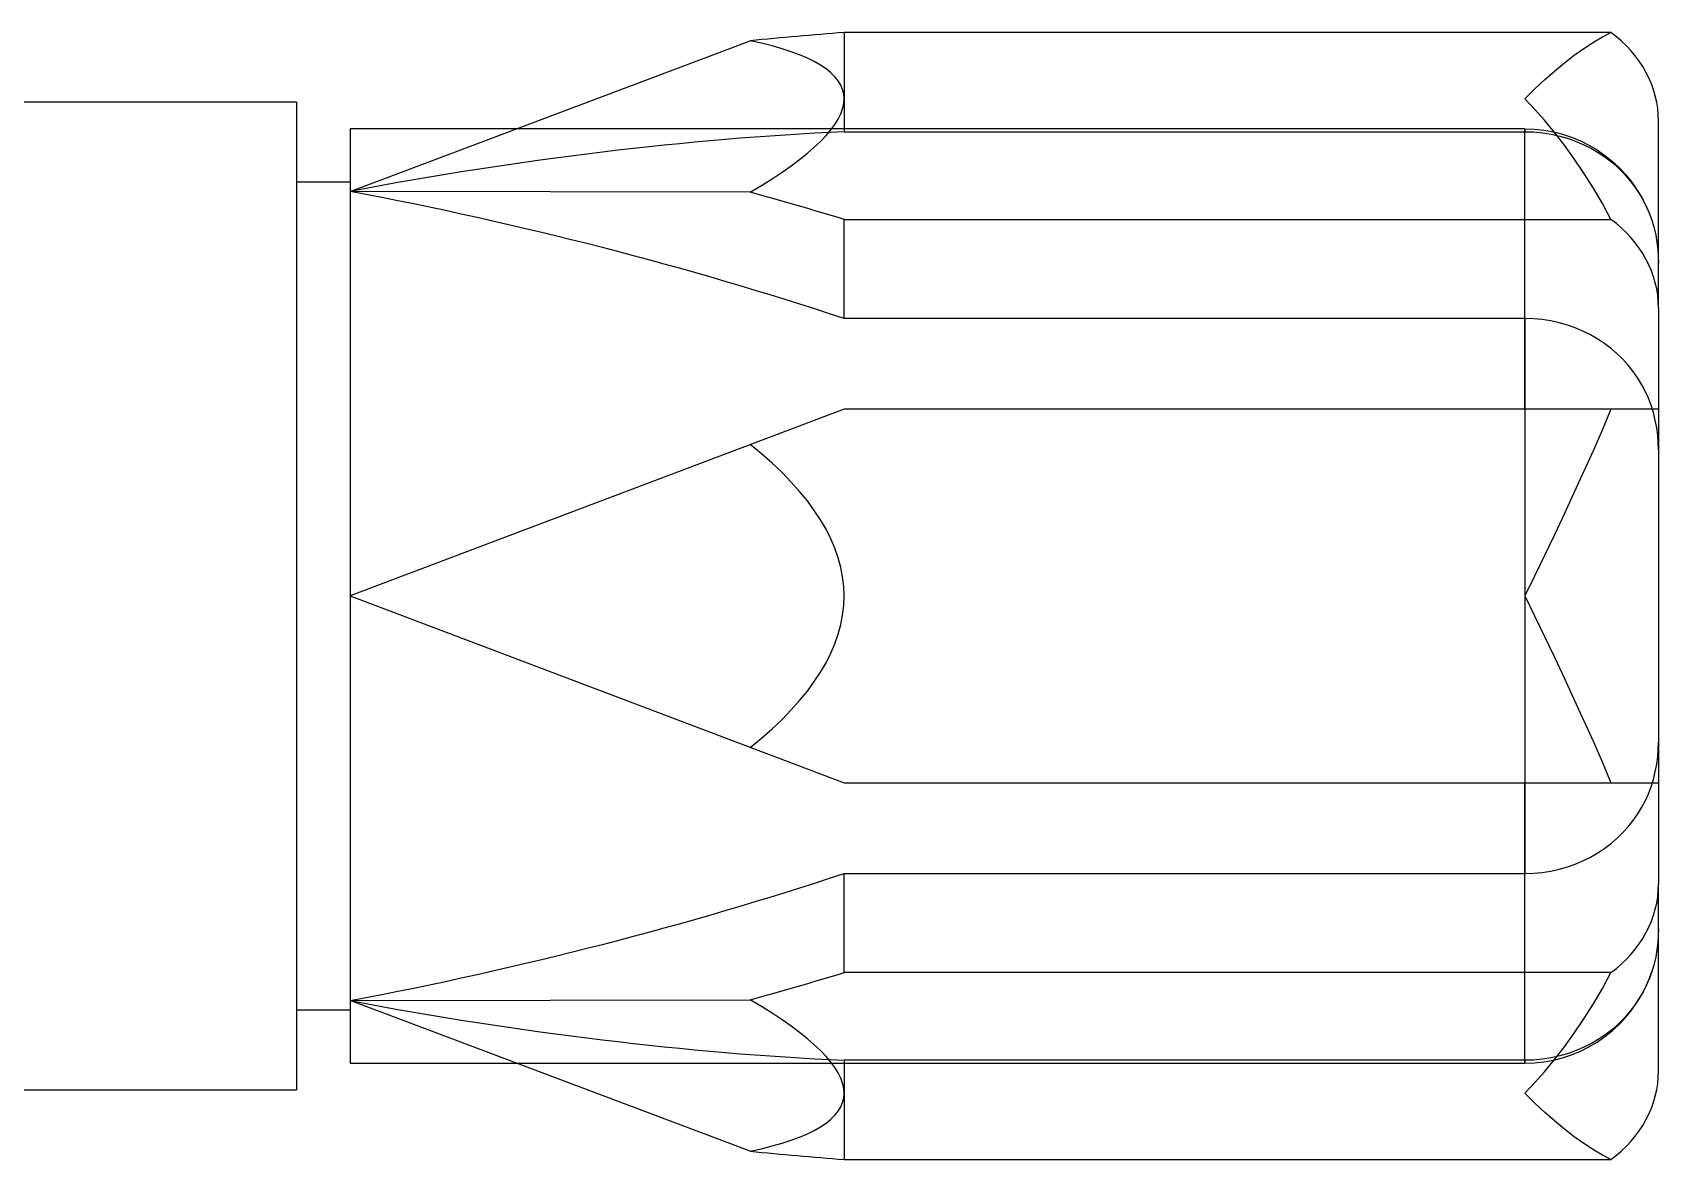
# Model space of a CAD drawing. Header units: millimetres. Extents: x 256 to 2599, y 626 to 1192.
# Drawn here: x 1909.26 to 1918.9, y 835.39 to 842.07 of the extents above; entities that cross this region are included whole.
import ezdxf

# ---------------------------------------------------------------- set-up
doc = ezdxf.new("R2010")
doc.units = ezdxf.units.MM
doc.layers.add('MAIN-1', color=7, linetype='Continuous')
doc.layers.add('MAIN-2', color=7, linetype='Continuous')

msp = doc.modelspace()

# ---------------------------------------------------------------- linework, layer by layer
at = {"layer": 'MAIN-1'}
for p, q in [((1918.617, 842.0749), (1914.0703, 842.0749)), ((1918.5667, 842.0485), (1918.617, 842.0749)), ((1911.1412, 841.1329), (1913.5132, 842.0258)), ((1918.4002, 841.9403), (1918.4578, 841.981)), ((1918.4578, 841.981), (1918.5135, 842.0172)), ((1918.5135, 842.0172), (1918.5667, 842.0485)), ((1918.2823, 841.8462), (1918.3415, 841.8952)), ((1918.3415, 841.8952), (1918.4002, 841.9403)), ((1918.1648, 841.7386), (1918.2231, 841.7938)), ((1918.2231, 841.7938), (1918.2823, 841.8462)), ((1918.1078, 841.6813), (1918.1648, 841.7386)), ((1918.1648, 841.6205), (1918.1078, 841.6813)), ((1910.8245, 841.6624), (1908.7662, 841.6624)), ((1910.8245, 841.6624), (1910.8245, 835.8041)), ((1918.2231, 841.5542), (1918.1648, 841.6205)), ((1912.1273, 841.5041), (1911.1412, 841.5041)), ((1911.1412, 841.5041), (1911.1412, 841.1329)), ((1918.2823, 841.4827), (1918.2231, 841.5542)), ((1918.8995, 840.4416), (1918.8995, 841.5499)), ((1918.3415, 841.4063), (1918.2823, 841.4827)), ((1918.4002, 841.3254), (1918.3415, 841.4063)), ((1918.4578, 841.2404), (1918.4002, 841.3254)), ((1918.5135, 841.1518), (1918.4578, 841.2404)), ((1911.1412, 841.1874), (1910.8245, 841.1874)), ((1911.1412, 841.1329), (1911.1412, 836.3337)), ((1913.5132, 841.1283), (1911.1412, 841.1329)), ((1918.5667, 841.0602), (1918.5135, 841.1518)), ((1918.617, 840.9665), (1918.5667, 841.0602)), ((1914.0703, 840.3784), (1914.0703, 840.9665)), ((1914.0703, 840.9665), (1918.617, 840.9665)), ((1918.8995, 840.4416), (1918.8995, 839.5991)), ((1918.1078, 840.3784), (1914.0703, 840.3784)), ((1918.1078, 840.3784), (1918.1078, 838.7333)), ((1918.1575, 840.3768), (1918.1078, 840.3784)), ((1918.2089, 840.3722), (1918.1575, 840.3768)), ((1918.2606, 840.3643), (1918.2089, 840.3722)), ((1918.3115, 840.3531), (1918.2606, 840.3643)), ((1918.3604, 840.3392), (1918.3115, 840.3531)), ((1918.4061, 840.3231), (1918.3604, 840.3392)), ((1918.4511, 840.3041), (1918.4061, 840.3231)), ((1918.4961, 840.2818), (1918.4511, 840.3041)), ((1918.5398, 840.2566), (1918.4961, 840.2818)), ((1918.5814, 840.2288), (1918.5398, 840.2566)), ((1918.6201, 840.1993), (1918.5814, 840.2288)), ((1918.6552, 840.169), (1918.6201, 840.1993)), ((1918.6881, 840.1368), (1918.6552, 840.169)), ((1918.7199, 840.1016), (1918.6881, 840.1368)), ((1918.7496, 840.0642), (1918.7199, 840.1016)), ((1918.7768, 840.025), (1918.7496, 840.0642)), ((1918.8009, 839.985), (1918.7768, 840.025)), ((1918.8219, 839.945), (1918.8009, 839.985)), ((1918.8397, 839.9055), (1918.8219, 839.945)), ((1918.8555, 839.8641), (1918.8397, 839.9055)), ((1918.8692, 839.8209), (1918.8555, 839.8641)), ((1918.8804, 839.7764), (1918.8692, 839.8209)), ((1918.889, 839.7313), (1918.8804, 839.7764)), ((1918.8949, 839.6863), (1918.889, 839.7313)), ((1918.8983, 839.642), (1918.8949, 839.6863)), ((1918.8995, 839.5991), (1918.8983, 839.642)), ((1918.8995, 839.5991), (1918.8995, 838.7333)), ((1918.1078, 838.7333), (1918.1078, 837.0882)), ((1918.8995, 838.7333), (1918.8995, 837.8674)), ((1918.8949, 837.7803), (1918.8983, 837.8245)), ((1918.8983, 837.8245), (1918.8995, 837.8674)), ((1918.8995, 837.8674), (1918.8995, 837.025)), ((1918.8804, 837.6901), (1918.889, 837.7352)), ((1918.889, 837.7352), (1918.8949, 837.7803)), ((1918.8555, 837.6024), (1918.8692, 837.6457)), ((1918.8692, 837.6457), (1918.8804, 837.6901)), ((1918.8219, 837.5215), (1918.8397, 837.561)), ((1918.8397, 837.561), (1918.8555, 837.6024)), ((1918.7496, 837.4024), (1918.7768, 837.4415)), ((1918.7768, 837.4415), (1918.8009, 837.4815)), ((1918.8009, 837.4815), (1918.8219, 837.5215)), ((1918.6881, 837.3298), (1918.7199, 837.3649)), ((1918.7199, 837.3649), (1918.7496, 837.4024)), ((1918.5814, 837.2377), (1918.6201, 837.2672)), ((1918.6201, 837.2672), (1918.6552, 837.2975)), ((1918.6552, 837.2975), (1918.6881, 837.3298)), ((1918.4061, 837.1434), (1918.4511, 837.1624)), ((1918.4511, 837.1624), (1918.4961, 837.1847)), ((1918.4961, 837.1847), (1918.5398, 837.21)), ((1918.5398, 837.21), (1918.5814, 837.2377)), ((1914.0703, 836.5), (1914.0703, 837.0882)), ((1914.0703, 837.0882), (1918.1078, 837.0882)), ((1918.1078, 837.0882), (1918.1575, 837.0897)), ((1918.1575, 837.0897), (1918.2089, 837.0943)), ((1918.2089, 837.0943), (1918.2606, 837.1022)), ((1918.2606, 837.1022), (1918.3115, 837.1134)), ((1918.3115, 837.1134), (1918.3604, 837.1274)), ((1918.3604, 837.1274), (1918.4061, 837.1434)), ((1918.8995, 835.9166), (1918.8995, 837.025)), ((1918.617, 836.5), (1914.0703, 836.5)), ((1918.5667, 836.4063), (1918.617, 836.5)), ((1918.5135, 836.3148), (1918.5667, 836.4063)), ((1911.1412, 836.3337), (1913.5132, 836.3383)), ((1913.5132, 835.4407), (1911.1412, 836.3337)), ((1911.1412, 836.3337), (1911.1412, 835.9625)), ((1918.4578, 836.2262), (1918.5135, 836.3148)), ((1910.8245, 836.2791), (1911.1412, 836.2791)), ((1918.4002, 836.1411), (1918.4578, 836.2262)), ((1918.3415, 836.0602), (1918.4002, 836.1411)), ((1918.2823, 835.9838), (1918.3415, 836.0602)), ((1911.1412, 835.9625), (1912.1273, 835.9625)), ((1918.1648, 835.8461), (1918.2231, 835.9123)), ((1918.2231, 835.9123), (1918.2823, 835.9838)), ((1908.7662, 835.8041), (1910.8245, 835.8041)), ((1918.1078, 835.7852), (1918.1648, 835.8461)), ((1918.1648, 835.7279), (1918.1078, 835.7852)), ((1918.2231, 835.6727), (1918.1648, 835.7279)), ((1918.2823, 835.6203), (1918.2231, 835.6727)), ((1918.3415, 835.5713), (1918.2823, 835.6203)), ((1918.4002, 835.5262), (1918.3415, 835.5713)), ((1918.4578, 835.4855), (1918.4002, 835.5262)), ((1918.5135, 835.4494), (1918.4578, 835.4855)), ((1918.5667, 835.418), (1918.5135, 835.4494)), ((1918.617, 835.3917), (1918.5667, 835.418)), ((1914.0703, 835.3917), (1918.617, 835.3917))]:
    msp.add_line(p, q, dxfattribs=at)
for centre, major_axis, ratio, start_param, end_param in [((1911.1412, 838.7333), (-8.9768, -1.8939), 0.315108, -1.968805, -1.903992), ((1918.1078, 841.5499), (-0.7917, 0), 0.866025, 3.141593, 4.013738), ((1898.3262, 838.7333), (-15.741, -2.9811), 0.104406, 2.855009, 3.388636), ((1911.1412, 838.7333), (-7.3067, 1.5415), 0.315108, -1.915931, -1.504415), ((1911.1412, 838.7333), (8.9768, -1.8939), 0.315108, 1.305552, 1.370364), ((1918.1078, 840.4416), (0.7917, 0), 0.866025, 0, 0.872145), ((1911.1412, 838.7333), (7.3067, 1.5415), 0.315108, -1.637178, -1.225661), ((1918.1078, 837.025), (-0.7917, 0), 0.866025, 2.269448, 3.141593), ((1911.1412, 838.7333), (-8.9768, -1.8939), 0.315108, 1.771228, 1.836041), ((1898.3262, 838.7333), (-15.741, 2.9811), 0.104406, 2.894549, 3.428177), ((1918.1078, 835.9166), (0.7917, 0), 0.866025, -0.872145, 0), ((1911.1412, 838.7333), (8.9768, -1.8939), 0.315108, -1.237601, -1.172788)]:
    msp.add_ellipse(centre, major_axis=major_axis, ratio=ratio, start_param=start_param, end_param=end_param, dxfattribs=at)
at = {"layer": 'MAIN-2'}
for p, q in [((1914.0703, 842.0749), (1914.0703, 841.4867)), ((1918.1078, 841.5041), (1912.1273, 841.5041)), ((1914.0703, 841.4867), (1918.1078, 841.4867)), ((1918.1078, 839.8416), (1918.1078, 841.5041)), ((1918.1078, 841.5041), (1918.1078, 841.4867)), ((1918.1078, 841.5041), (1918.1643, 841.5021)), ((1918.1078, 841.4867), (1918.1585, 841.4851)), ((1918.1643, 841.5021), (1918.2205, 841.496)), ((1918.2205, 841.496), (1918.2761, 841.486)), ((1918.2761, 841.486), (1918.3308, 841.472)), ((1918.1585, 841.4851), (1918.2109, 841.4803)), ((1918.2109, 841.4803), (1918.2636, 841.472)), ((1918.2636, 841.472), (1918.3154, 841.4604)), ((1918.3154, 841.4604), (1918.365, 841.446)), ((1918.3308, 841.472), (1918.3845, 841.4542)), ((1918.365, 841.446), (1918.4113, 841.4294)), ((1918.3845, 841.4542), (1918.4367, 841.4325)), ((1918.4113, 841.4294), (1918.4572, 841.4096)), ((1918.4367, 841.4325), (1918.4872, 841.4072)), ((1918.4572, 841.4096), (1918.503, 841.3864)), ((1918.4872, 841.4072), (1918.5358, 841.3784)), ((1918.503, 841.3864), (1918.5473, 841.3602)), ((1918.5358, 841.3784), (1918.5822, 841.3462)), ((1918.5473, 841.3602), (1918.5892, 841.3315)), ((1918.5822, 841.3462), (1918.6262, 841.3107)), ((1918.5892, 841.3315), (1918.6279, 841.3012)), ((1918.6262, 841.3107), (1918.6676, 841.2722)), ((1918.6279, 841.3012), (1918.6629, 841.2701)), ((1918.6629, 841.2701), (1918.6963, 841.2365)), ((1918.6676, 841.2722), (1918.7061, 841.2308)), ((1918.6963, 841.2365), (1918.7282, 841.2)), ((1918.7061, 841.2308), (1918.7416, 841.1868)), ((1918.7282, 841.2), (1918.7578, 841.1612)), ((1918.7416, 841.1868), (1918.7738, 841.1404)), ((1918.7578, 841.1612), (1918.7846, 841.121)), ((1918.7738, 841.1404), (1918.8026, 841.0918)), ((1918.7846, 841.121), (1918.8082, 841.0801)), ((1918.8026, 841.0918), (1918.8279, 841.0413)), ((1918.8082, 841.0801), (1918.8284, 841.0396)), ((1918.8279, 841.0413), (1918.8459, 840.9987)), ((1918.8284, 841.0396), (1918.8458, 840.9988)), ((1918.8458, 840.9988), (1918.8611, 840.9558)), ((1918.8459, 840.9987), (1918.8613, 840.9552)), ((1918.8611, 840.9558), (1918.8731, 840.9149)), ((1918.8731, 840.9149), (1918.8829, 840.8731)), ((1918.8829, 840.8731), (1918.8903, 840.8309)), ((1918.8903, 840.8309), (1918.8955, 840.7888)), ((1918.8955, 840.7888), (1918.8985, 840.7475)), ((1918.8985, 840.7475), (1918.8995, 840.7075)), ((1914.0703, 839.8416), (1911.1412, 838.7333)), ((1918.1078, 839.8416), (1914.0703, 839.8416)), ((1914.0703, 839.8416), (1914.0703, 839.8416)), ((1918.1575, 839.8416), (1918.1078, 839.8416)), ((1918.2089, 839.8416), (1918.1575, 839.8416)), ((1918.2606, 839.8416), (1918.2089, 839.8416)), ((1918.3115, 839.8416), (1918.2606, 839.8416)), ((1918.3604, 839.8416), (1918.3115, 839.8416)), ((1918.4061, 839.8416), (1918.3604, 839.8416)), ((1918.4511, 839.8416), (1918.4061, 839.8416)), ((1918.4961, 839.8416), (1918.4511, 839.8416)), ((1918.5398, 839.8416), (1918.4961, 839.8416)), ((1918.5814, 839.8416), (1918.5398, 839.8416)), ((1918.617, 839.8416), (1918.5667, 839.7215)), ((1918.6201, 839.8416), (1918.5814, 839.8416)), ((1918.6552, 839.8416), (1918.6201, 839.8416)), ((1918.6881, 839.8416), (1918.6552, 839.8416)), ((1918.7199, 839.8416), (1918.6881, 839.8416)), ((1918.7496, 839.8416), (1918.7199, 839.8416)), ((1918.7768, 839.8416), (1918.7496, 839.8416)), ((1918.8009, 839.8416), (1918.7768, 839.8416)), ((1918.8219, 839.8416), (1918.8009, 839.8416)), ((1918.8397, 839.8416), (1918.8219, 839.8416)), ((1918.8555, 839.8416), (1918.8397, 839.8416)), ((1918.8692, 839.8416), (1918.8555, 839.8416)), ((1918.8804, 839.8416), (1918.8692, 839.8416)), ((1918.889, 839.8416), (1918.8804, 839.8416)), ((1918.8949, 839.8416), (1918.889, 839.8416)), ((1918.8983, 839.8416), (1918.8949, 839.8416)), ((1918.8995, 839.8416), (1918.8983, 839.8416)), ((1918.8995, 839.8416), (1918.8995, 839.8416)), ((1918.5667, 839.7215), (1918.5135, 839.5987)), ((1918.5135, 839.5987), (1918.4578, 839.4739)), ((1918.4578, 839.4739), (1918.4002, 839.3482)), ((1918.4002, 839.3482), (1918.3415, 839.2221)), ((1918.3415, 839.2221), (1918.2823, 839.0968)), ((1918.2823, 839.0968), (1918.2231, 838.9729)), ((1918.2231, 838.9729), (1918.1648, 838.8514)), ((1918.1648, 838.8514), (1918.1078, 838.7333)), ((1911.1412, 838.7333), (1914.0703, 837.6249)), ((1918.1078, 838.7333), (1918.1648, 838.6151)), ((1918.1648, 838.6151), (1918.2231, 838.4936)), ((1918.2231, 838.4936), (1918.2823, 838.3698)), ((1918.2823, 838.3698), (1918.3415, 838.2444)), ((1918.3415, 838.2444), (1918.4002, 838.1184)), ((1918.4002, 838.1184), (1918.4578, 837.9926)), ((1918.4578, 837.9926), (1918.5135, 837.8678)), ((1918.5135, 837.8678), (1918.5667, 837.745)), ((1918.5667, 837.745), (1918.617, 837.6249)), ((1914.0703, 837.6249), (1918.1078, 837.6249)), ((1914.0703, 837.6249), (1914.0703, 837.6249)), ((1918.1078, 835.9625), (1918.1078, 837.6249)), ((1918.1078, 837.6249), (1918.1575, 837.6249)), ((1918.1575, 837.6249), (1918.2089, 837.6249)), ((1918.2089, 837.6249), (1918.2606, 837.6249)), ((1918.2606, 837.6249), (1918.3115, 837.6249)), ((1918.3115, 837.6249), (1918.3604, 837.6249)), ((1918.3604, 837.6249), (1918.4061, 837.6249)), ((1918.4061, 837.6249), (1918.4511, 837.6249)), ((1918.4511, 837.6249), (1918.4961, 837.6249)), ((1918.4961, 837.6249), (1918.5398, 837.6249)), ((1918.5398, 837.6249), (1918.5814, 837.6249)), ((1918.5814, 837.6249), (1918.6201, 837.6249)), ((1918.6201, 837.6249), (1918.6552, 837.6249)), ((1918.6552, 837.6249), (1918.6881, 837.6249)), ((1918.6881, 837.6249), (1918.7199, 837.6249)), ((1918.7199, 837.6249), (1918.7496, 837.6249)), ((1918.7496, 837.6249), (1918.7768, 837.6249)), ((1918.7768, 837.6249), (1918.8009, 837.6249)), ((1918.8009, 837.6249), (1918.8219, 837.6249)), ((1918.8219, 837.6249), (1918.8397, 837.6249)), ((1918.8397, 837.6249), (1918.8555, 837.6249)), ((1918.8555, 837.6249), (1918.8692, 837.6249)), ((1918.8692, 837.6249), (1918.8804, 837.6249)), ((1918.8804, 837.6249), (1918.889, 837.6249)), ((1918.889, 837.6249), (1918.8949, 837.6249)), ((1918.8949, 837.6249), (1918.8983, 837.6249)), ((1918.8983, 837.6249), (1918.8995, 837.6249)), ((1918.8995, 837.6249), (1918.8995, 837.6249)), ((1918.8955, 836.6777), (1918.8903, 836.6357)), ((1918.8985, 836.719), (1918.8955, 836.6777)), ((1918.8995, 836.7591), (1918.8985, 836.719)), ((1918.8829, 836.5935), (1918.8731, 836.5516)), ((1918.8903, 836.6357), (1918.8829, 836.5935)), ((1918.8611, 836.5107), (1918.8458, 836.4677)), ((1918.8459, 836.4678), (1918.8613, 836.5113)), ((1918.8731, 836.5516), (1918.8611, 836.5107)), ((1918.8082, 836.3864), (1918.7846, 836.3455)), ((1918.8026, 836.3747), (1918.8279, 836.4253)), ((1918.8284, 836.427), (1918.8082, 836.3864)), ((1918.8279, 836.4253), (1918.8459, 836.4678)), ((1918.8458, 836.4677), (1918.8284, 836.427)), ((1918.7061, 836.2357), (1918.7416, 836.2797)), ((1918.7578, 836.3053), (1918.7282, 836.2666)), ((1918.7416, 836.2797), (1918.7738, 836.3261)), ((1918.7846, 836.3455), (1918.7578, 836.3053)), ((1918.7738, 836.3261), (1918.8026, 836.3747)), ((1918.6262, 836.1558), (1918.6676, 836.1943)), ((1918.6629, 836.1964), (1918.6279, 836.1653)), ((1918.6963, 836.2301), (1918.6629, 836.1964)), ((1918.6676, 836.1943), (1918.7061, 836.2357)), ((1918.7282, 836.2666), (1918.6963, 836.2301)), ((1918.4872, 836.0593), (1918.5358, 836.0881)), ((1918.5473, 836.1063), (1918.503, 836.0801)), ((1918.5358, 836.0881), (1918.5822, 836.1204)), ((1918.5892, 836.135), (1918.5473, 836.1063)), ((1918.5822, 836.1204), (1918.6262, 836.1558)), ((1918.6279, 836.1653), (1918.5892, 836.135)), ((1918.2636, 835.9945), (1918.2109, 835.9863)), ((1918.3154, 836.0061), (1918.2636, 835.9945)), ((1918.2761, 835.9806), (1918.3308, 835.9945)), ((1918.365, 836.0205), (1918.3154, 836.0061)), ((1918.3308, 835.9945), (1918.3845, 836.0124)), ((1918.4113, 836.0371), (1918.365, 836.0205)), ((1918.3845, 836.0124), (1918.4367, 836.034)), ((1918.4572, 836.0569), (1918.4113, 836.0371)), ((1918.4367, 836.034), (1918.4872, 836.0593)), ((1918.503, 836.0801), (1918.4572, 836.0569)), ((1912.1273, 835.9625), (1918.1078, 835.9625)), ((1914.0703, 835.9798), (1914.0703, 835.3917)), ((1918.1078, 835.9798), (1914.0703, 835.9798)), ((1918.1585, 835.9814), (1918.1078, 835.9798)), ((1918.1078, 835.9798), (1918.1078, 835.9625)), ((1918.1078, 835.9625), (1918.1643, 835.9645)), ((1918.2109, 835.9863), (1918.1585, 835.9814)), ((1918.1643, 835.9645), (1918.2205, 835.9705)), ((1918.2205, 835.9705), (1918.2761, 835.9806))]:
    msp.add_line(p, q, dxfattribs=at)
for centre, major_axis, ratio, start_param, end_param in [((1911.1412, 838.7333), (7.3067, 1.5415), 0.315108, 1.092898, 1.504415), ((1898.3262, 838.7333), (-15.7441, 0), 0.216216, 2.874779, 3.408406), ((1911.1412, 838.7333), (-7.3067, 1.5415), 0.315108, 1.637178, 2.048695)]:
    msp.add_ellipse(centre, major_axis=major_axis, ratio=ratio, start_param=start_param, end_param=end_param, dxfattribs=at)

doc.saveas('drawing.dxf')
